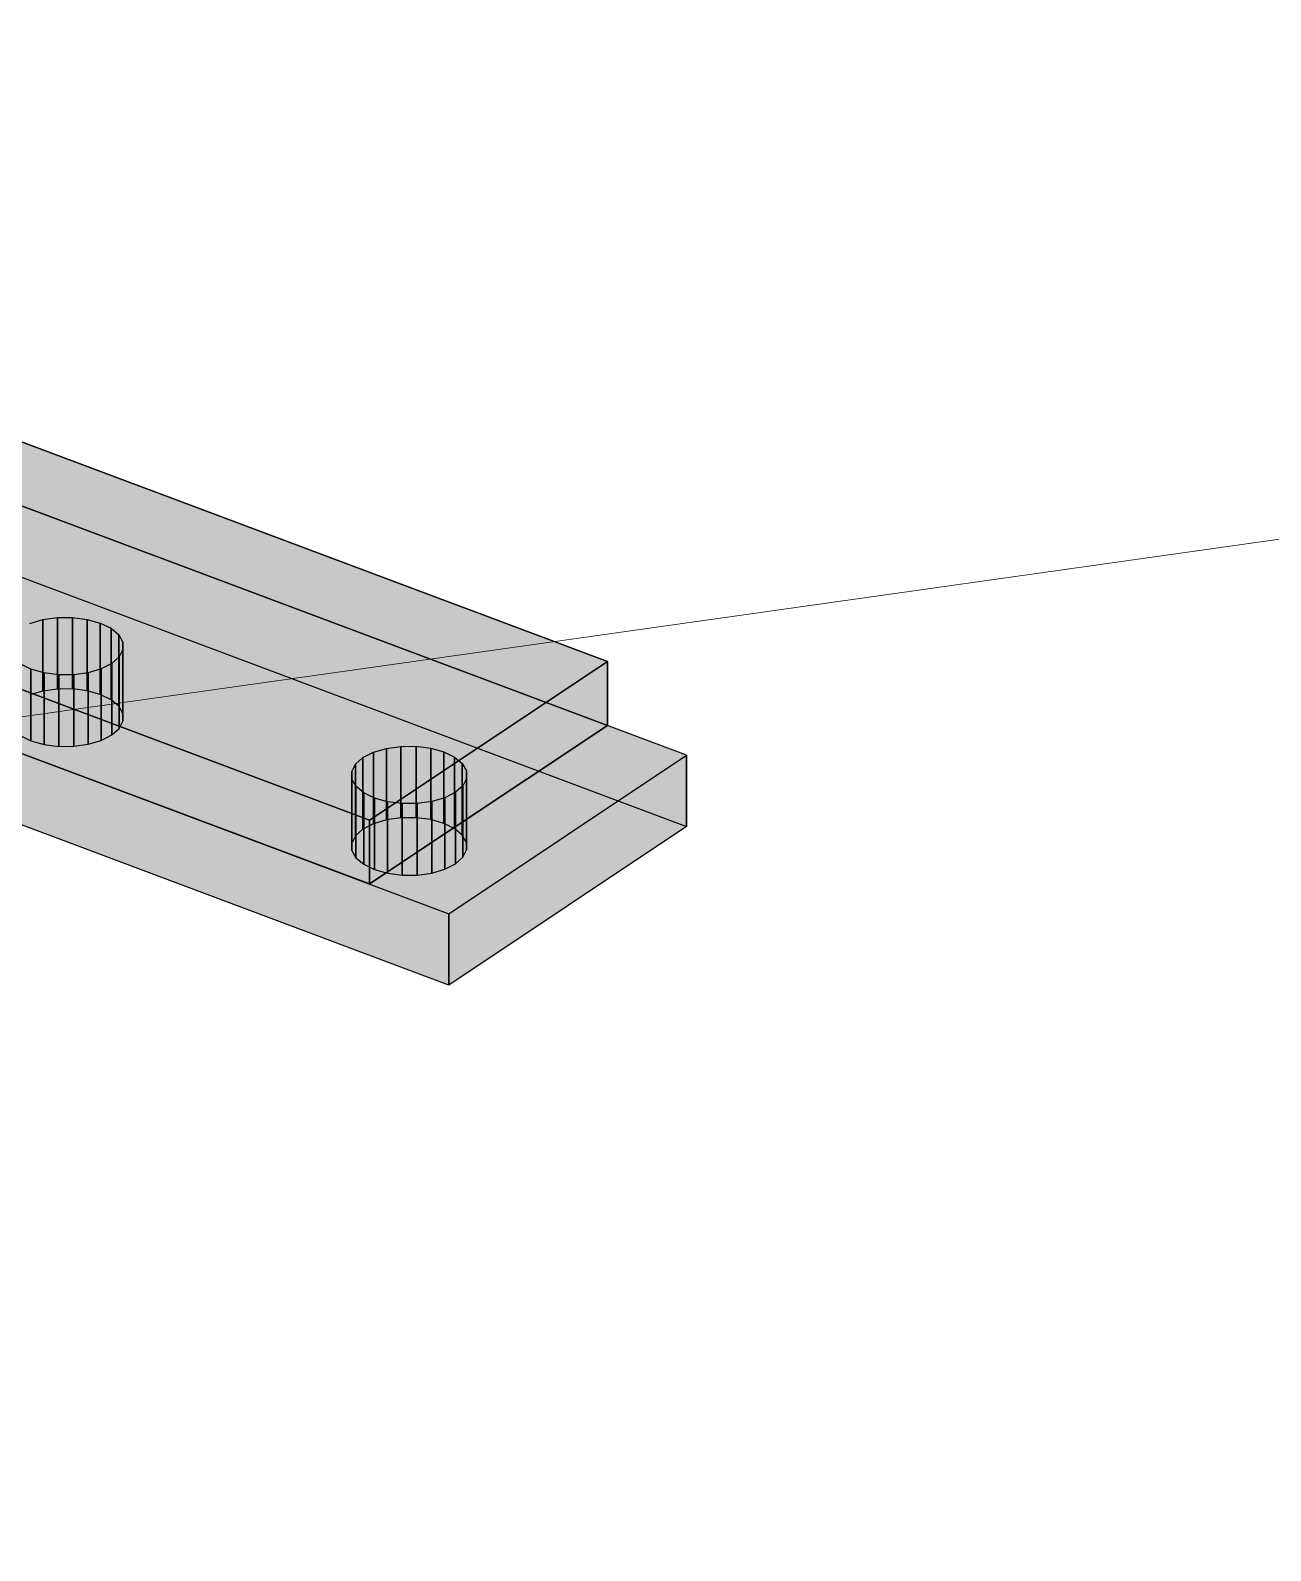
# Model space of a CAD drawing. Header units: millimetres. Extents: x 50 to 612415, y 2 to 4150.
# Drawn here: x 495574.8 to 495672.1, y 2331.4 to 2450.7 of the extents above; entities that cross this region are included whole.
import ezdxf

# ---------------------------------------------------------------- set-up
doc = ezdxf.new("R2010")
doc.units = ezdxf.units.MM
for name, color, linetype, lineweight in [('DIM', 7, 'Continuous', 13), ('HATCH', 8, 'Continuous', 9), ('OUTLINE', 7, 'Continuous', 25)]:
    doc.layers.add(name, color=color, linetype=linetype, lineweight=lineweight)

msp = doc.modelspace()

# ---------------------------------------------------------------- hatches: boundary and pattern name
at = {"layer": 'HATCH', "true_color": 0xb7bcc0}
for points in [[(495570.27, 2419.802), (495551.605, 2407.359), (495601.378, 2388.694)], [(495570.27, 2419.802), (495601.378, 2388.694), (495620.043, 2401.137)], [(495564.048, 2417.129), (495576.887, 2404.598), (495578.071, 2404.604)], [(495564.048, 2417.129), (495578.071, 2404.604), (495579.218, 2404.457)], [(495564.048, 2417.129), (495575.746, 2404.438), (495576.887, 2404.598)], [(495564.048, 2417.129), (495579.218, 2404.457), (495580.25, 2404.167)], [(495564.048, 2417.129), (495574.727, 2404.137), (495575.746, 2404.438)], [(495564.048, 2417.129), (495580.25, 2404.167), (495581.097, 2403.753)], [(495626.264, 2393.798), (495564.048, 2417.129), (495581.097, 2403.753)], [(495601.378, 2383.688), (495551.605, 2402.352), (495570.27, 2414.796)], [(495620.043, 2396.131), (495601.378, 2383.688), (495570.27, 2414.796)], [(495578.071, 2398.992), (495576.887, 2398.985), (495564.048, 2411.516)], [(495579.218, 2398.845), (495578.071, 2398.992), (495564.048, 2411.516)], [(495576.887, 2398.985), (495575.746, 2398.826), (495564.048, 2411.516)], [(495580.25, 2398.554), (495579.218, 2398.845), (495564.048, 2411.516)], [(495575.746, 2398.826), (495574.727, 2398.524), (495564.048, 2411.516)], [(495581.097, 2398.14), (495580.25, 2398.554), (495564.048, 2411.516)], [(495581.097, 2398.14), (495564.048, 2411.516), (495626.264, 2388.185)], [(495545.384, 2404.685), (495574.806, 2400.538), (495573.96, 2400.952)], [(495545.384, 2404.685), (495600.317, 2391.351), (495574.806, 2400.538)], [(495545.384, 2404.685), (495607.599, 2381.355), (495600.317, 2391.351)], [(495626.264, 2393.798), (495581.097, 2403.753), (495581.7, 2403.243)], [(495626.264, 2393.798), (495581.7, 2403.243), (495582.019, 2402.673)], [(495626.264, 2393.798), (495582.032, 2402.081), (495581.738, 2401.507)], [(495626.264, 2393.798), (495582.019, 2402.673), (495582.032, 2402.081)], [(495600.279, 2393.087), (495581.158, 2400.991), (495580.33, 2400.568)], [(495581.738, 2401.507), (495581.158, 2400.991), (495606.179, 2394.347)], [(495581.158, 2400.991), (495603.847, 2394.488), (495605.031, 2394.494)], [(495581.158, 2400.991), (495605.031, 2394.494), (495606.179, 2394.347)], [(495581.158, 2400.991), (495602.707, 2394.328), (495603.847, 2394.488)], [(495581.158, 2400.991), (495601.688, 2394.027), (495602.707, 2394.328)], [(495581.158, 2400.991), (495600.859, 2393.603), (495601.688, 2394.027)], [(495600.279, 2393.087), (495600.859, 2393.603), (495581.158, 2400.991)], [(495581.738, 2401.507), (495606.179, 2394.347), (495607.211, 2394.057)], [(495626.264, 2393.798), (495581.738, 2401.507), (495607.211, 2394.057)], [(495600.279, 2393.087), (495575.839, 2400.247), (495574.806, 2400.538)], [(495599.985, 2392.514), (495600.279, 2393.087), (495574.806, 2400.538)], [(495599.998, 2391.922), (495599.985, 2392.514), (495574.806, 2400.538)], [(495600.317, 2391.351), (495599.998, 2391.922), (495574.806, 2400.538)], [(495600.279, 2393.087), (495576.986, 2400.1), (495575.839, 2400.247)], [(495600.279, 2393.087), (495578.17, 2400.107), (495576.986, 2400.1)], [(495600.279, 2393.087), (495579.31, 2400.266), (495578.17, 2400.107)], [(495600.279, 2393.087), (495580.33, 2400.568), (495579.31, 2400.266)], [(495573.96, 2395.339), (495574.806, 2394.925), (495545.384, 2399.073)], [(495574.806, 2394.925), (495600.317, 2385.739), (495545.384, 2399.073)], [(495600.317, 2385.739), (495607.599, 2375.742), (495545.384, 2399.073)], [(495581.7, 2397.631), (495581.097, 2398.14), (495626.264, 2388.185)], [(495582.019, 2397.061), (495581.7, 2397.631), (495626.264, 2388.185)], [(495581.738, 2395.895), (495582.032, 2396.469), (495626.264, 2388.185)], [(495582.032, 2396.469), (495582.019, 2397.061), (495626.264, 2388.185)], [(495574.806, 2394.925), (495575.839, 2394.635), (495600.279, 2387.475)], [(495574.806, 2394.925), (495600.279, 2387.475), (495599.985, 2386.901)], [(495574.806, 2394.925), (495599.985, 2386.901), (495599.998, 2386.309)], [(495574.806, 2394.925), (495599.998, 2386.309), (495600.317, 2385.739)], [(495579.31, 2394.654), (495580.33, 2394.956), (495600.279, 2387.475)], [(495580.33, 2394.956), (495581.158, 2395.379), (495600.279, 2387.475)], [(495606.179, 2388.735), (495581.158, 2395.379), (495581.738, 2395.895)], [(495605.031, 2388.882), (495603.847, 2388.875), (495581.158, 2395.379)], [(495606.179, 2388.735), (495605.031, 2388.882), (495581.158, 2395.379)], [(495603.847, 2388.875), (495602.707, 2388.716), (495581.158, 2395.379)], [(495602.707, 2388.716), (495601.688, 2388.414), (495581.158, 2395.379)], [(495601.688, 2388.414), (495600.859, 2387.991), (495581.158, 2395.379)], [(495581.158, 2395.379), (495600.859, 2387.991), (495600.279, 2387.475)], [(495607.211, 2388.444), (495606.179, 2388.735), (495581.738, 2395.895)], [(495607.211, 2388.444), (495581.738, 2395.895), (495626.264, 2388.185)], [(495575.839, 2394.635), (495576.986, 2394.488), (495600.279, 2387.475)], [(495576.986, 2394.488), (495578.17, 2394.494), (495600.279, 2387.475)], [(495578.17, 2394.494), (495579.31, 2394.654), (495600.279, 2387.475)], [(495626.264, 2393.798), (495607.29, 2390.458), (495606.271, 2390.156)], [(495607.599, 2381.355), (495626.264, 2393.798), (495606.271, 2390.156)], [(495626.264, 2393.798), (495607.211, 2394.057), (495608.057, 2393.643)], [(495626.264, 2393.798), (495608.118, 2390.881), (495607.29, 2390.458)], [(495626.264, 2393.798), (495608.057, 2393.643), (495608.661, 2393.133)], [(495626.264, 2393.798), (495608.699, 2391.397), (495608.118, 2390.881)], [(495626.264, 2393.798), (495608.661, 2393.133), (495608.98, 2392.563)], [(495626.264, 2393.798), (495608.993, 2391.971), (495608.699, 2391.397)], [(495626.264, 2393.798), (495608.98, 2392.563), (495608.993, 2391.971)], [(495607.599, 2381.355), (495600.92, 2390.842), (495600.317, 2391.351)], [(495607.599, 2381.355), (495601.767, 2390.428), (495600.92, 2390.842)], [(495607.599, 2381.355), (495602.799, 2390.137), (495601.767, 2390.428)], [(495607.599, 2381.355), (495603.946, 2389.99), (495602.799, 2390.137)], [(495607.599, 2381.355), (495605.13, 2389.997), (495603.946, 2389.99)], [(495607.599, 2381.355), (495606.271, 2390.156), (495605.13, 2389.997)], [(495606.271, 2384.544), (495607.29, 2384.846), (495626.264, 2388.185)], [(495606.271, 2384.544), (495626.264, 2388.185), (495607.599, 2375.742)], [(495608.057, 2388.03), (495607.211, 2388.444), (495626.264, 2388.185)], [(495607.29, 2384.846), (495608.118, 2385.269), (495626.264, 2388.185)], [(495608.661, 2387.521), (495608.057, 2388.03), (495626.264, 2388.185)], [(495608.118, 2385.269), (495608.699, 2385.785), (495626.264, 2388.185)], [(495608.98, 2386.951), (495608.661, 2387.521), (495626.264, 2388.185)], [(495608.699, 2385.785), (495608.993, 2386.358), (495626.264, 2388.185)], [(495608.993, 2386.358), (495608.98, 2386.951), (495626.264, 2388.185)], [(495600.317, 2385.739), (495600.92, 2385.229), (495607.599, 2375.742)], [(495600.92, 2385.229), (495601.767, 2384.815), (495607.599, 2375.742)], [(495601.767, 2384.815), (495602.799, 2384.525), (495607.599, 2375.742)], [(495602.799, 2384.525), (495603.946, 2384.378), (495607.599, 2375.742)], [(495603.946, 2384.378), (495605.13, 2384.384), (495607.599, 2375.742)], [(495605.13, 2384.384), (495606.271, 2384.544), (495607.599, 2375.742)]]:
    msp.add_hatch(color=9, dxfattribs=at).paths.add_polyline_path(points)
at = {"layer": 'HATCH', "true_color": 0xacb1b5}
for points in [[(495620.043, 2396.131), (495570.27, 2414.796), (495570.27, 2419.802), (495620.043, 2401.137)], [(495564.048, 2411.516), (495626.264, 2388.185), (495626.264, 2393.798), (495564.048, 2417.129)], [(495551.605, 2402.352), (495601.378, 2383.688), (495601.378, 2388.694), (495551.605, 2407.359)], [(495607.599, 2375.742), (495545.384, 2399.073), (495545.384, 2404.685), (495607.599, 2381.355)]]:
    msp.add_hatch(color=253, dxfattribs=at).paths.add_polyline_path(points)
at = {"layer": 'HATCH', "true_color": 0xadb2b6}
for points in [[(495575.746, 2398.826), (495574.727, 2398.524), (495574.727, 2404.137), (495575.746, 2404.438)], [(495580.25, 2398.554), (495579.218, 2398.845), (495579.218, 2404.457), (495580.25, 2404.167)], [(495574.806, 2394.925), (495575.839, 2394.635), (495575.839, 2400.247), (495574.806, 2400.538)], [(495579.31, 2394.654), (495580.33, 2394.956), (495580.33, 2400.568), (495579.31, 2400.266)], [(495602.707, 2388.716), (495601.688, 2388.414), (495601.688, 2394.027), (495602.707, 2394.328)], [(495607.211, 2388.444), (495606.179, 2388.735), (495606.179, 2394.347), (495607.211, 2394.057)], [(495601.767, 2384.815), (495602.799, 2384.525), (495602.799, 2390.137), (495601.767, 2390.428)], [(495606.271, 2384.544), (495607.29, 2384.846), (495607.29, 2390.458), (495606.271, 2390.156)]]:
    msp.add_hatch(color=253, dxfattribs=at).paths.add_polyline_path(points)
at = {"layer": 'HATCH', "true_color": 0xaeb3b7}
for points in [[(495576.887, 2398.985), (495575.746, 2398.826), (495575.746, 2404.438), (495576.887, 2404.598)], [(495579.218, 2398.845), (495578.071, 2398.992), (495578.071, 2404.604), (495579.218, 2404.457)], [(495575.839, 2394.635), (495576.986, 2394.488), (495576.986, 2400.1), (495575.839, 2400.247)], [(495578.17, 2394.494), (495579.31, 2394.654), (495579.31, 2400.266), (495578.17, 2400.107)], [(495603.847, 2388.875), (495602.707, 2388.716), (495602.707, 2394.328), (495603.847, 2394.488)], [(495606.179, 2388.735), (495605.031, 2388.882), (495605.031, 2394.494), (495606.179, 2394.347)], [(495602.799, 2384.525), (495603.946, 2384.378), (495603.946, 2389.99), (495602.799, 2390.137)], [(495605.13, 2384.384), (495606.271, 2384.544), (495606.271, 2390.156), (495605.13, 2389.997)]]:
    msp.add_hatch(color=253, dxfattribs=at).paths.add_polyline_path(points)
at = {"layer": 'HATCH', "true_color": 0xaeb4b7}
for points in [[(495578.071, 2398.992), (495576.887, 2398.985), (495576.887, 2404.598), (495578.071, 2404.604)], [(495576.986, 2394.488), (495578.17, 2394.494), (495578.17, 2400.107), (495576.986, 2400.1)], [(495605.031, 2388.882), (495603.847, 2388.875), (495603.847, 2394.488), (495605.031, 2394.494)], [(495603.946, 2384.378), (495605.13, 2384.384), (495605.13, 2389.997), (495603.946, 2389.99)]]:
    msp.add_hatch(color=253, dxfattribs=at).paths.add_polyline_path(points)
at = {"layer": 'HATCH', "true_color": 0xabb0b4}
for points in [[(495581.097, 2398.14), (495580.25, 2398.554), (495580.25, 2404.167), (495581.097, 2403.753)], [(495573.96, 2395.339), (495574.806, 2394.925), (495574.806, 2400.538), (495573.96, 2400.952)], [(495580.33, 2394.956), (495581.158, 2395.379), (495581.158, 2400.991), (495580.33, 2400.568)], [(495601.688, 2388.414), (495600.859, 2387.991), (495600.859, 2393.603), (495601.688, 2394.027)], [(495608.057, 2388.03), (495607.211, 2388.444), (495607.211, 2394.057), (495608.057, 2393.643)], [(495600.92, 2385.229), (495601.767, 2384.815), (495601.767, 2390.428), (495600.92, 2390.842)], [(495607.29, 2384.846), (495608.118, 2385.269), (495608.118, 2390.881), (495607.29, 2390.458)]]:
    msp.add_hatch(color=253, dxfattribs=at).paths.add_polyline_path(points)
at = {"layer": 'HATCH', "true_color": 0xa9aeb1}
for points in [[(495581.7, 2397.631), (495581.097, 2398.14), (495581.097, 2403.753), (495581.7, 2403.243)], [(495608.661, 2387.521), (495608.057, 2388.03), (495608.057, 2393.643), (495608.661, 2393.133)], [(495600.317, 2385.739), (495600.92, 2385.229), (495600.92, 2390.842), (495600.317, 2391.351)]]:
    msp.add_hatch(color=253, dxfattribs=at).paths.add_polyline_path(points)
at = {"layer": 'HATCH', "true_color": 0xa6abae}
for points in [[(495582.019, 2397.061), (495581.7, 2397.631), (495581.7, 2403.243), (495582.019, 2402.673)], [(495581.738, 2395.895), (495582.032, 2396.469), (495582.032, 2402.081), (495581.738, 2401.507)], [(495600.279, 2387.475), (495599.985, 2386.901), (495599.985, 2392.514), (495600.279, 2393.087)], [(495608.98, 2386.951), (495608.661, 2387.521), (495608.661, 2393.133), (495608.98, 2392.563)], [(495599.998, 2386.309), (495600.317, 2385.739), (495600.317, 2391.351), (495599.998, 2391.922)], [(495608.699, 2385.785), (495608.993, 2386.358), (495608.993, 2391.971), (495608.699, 2391.397)]]:
    msp.add_hatch(color=253, dxfattribs=at).paths.add_polyline_path(points)
at = {"layer": 'HATCH', "true_color": 0xa3a8ab}
for points in [[(495582.032, 2396.469), (495582.019, 2397.061), (495582.019, 2402.673), (495582.032, 2402.081)], [(495599.985, 2386.901), (495599.998, 2386.309), (495599.998, 2391.922), (495599.985, 2392.514)], [(495608.993, 2386.358), (495608.98, 2386.951), (495608.98, 2392.563), (495608.993, 2391.971)]]:
    msp.add_hatch(color=253, dxfattribs=at).paths.add_polyline_path(points)
at = {"layer": 'HATCH', "true_color": 0xa8aeb1}
for points in [[(495581.158, 2395.379), (495581.738, 2395.895), (495581.738, 2401.507), (495581.158, 2400.991)], [(495600.859, 2387.991), (495600.279, 2387.475), (495600.279, 2393.087), (495600.859, 2393.603)], [(495608.118, 2385.269), (495608.699, 2385.785), (495608.699, 2391.397), (495608.118, 2390.881)]]:
    msp.add_hatch(color=253, dxfattribs=at).paths.add_polyline_path(points)
at = {"layer": 'HATCH', "true_color": 0xaaafb2}
for points in [[(495601.378, 2383.688), (495620.043, 2396.131), (495620.043, 2401.137), (495601.378, 2388.694)], [(495626.264, 2388.185), (495607.599, 2375.742), (495607.599, 2381.355), (495626.264, 2393.798)]]:
    msp.add_hatch(color=253, dxfattribs=at).paths.add_polyline_path(points)

# ---------------------------------------------------------------- linework, layer by layer
at = {"layer": 'DIM'}
msp.add_lwpolyline([(493949.545, 2167.305), (496800, 2570), (496900, 2570)], dxfattribs=at)
at = {"layer": 'OUTLINE', "color": 139, "true_color": 0x42544a}
for p, q in [((495570.27, 2419.802), (495620.043, 2401.137)), ((495620.043, 2401.137), (495570.27, 2419.802)), ((495626.264, 2393.798), (495564.048, 2417.129)), ((495626.264, 2393.798), (495564.048, 2417.129)), ((495620.043, 2396.131), (495570.27, 2414.796)), ((495570.27, 2414.796), (495620.043, 2396.131)), ((495564.048, 2411.516), (495626.264, 2388.185)), ((495564.048, 2411.516), (495626.264, 2388.185)), ((495551.605, 2407.359), (495601.378, 2388.694)), ((495601.378, 2388.694), (495551.605, 2407.359)), ((495545.384, 2404.685), (495607.599, 2381.355)), ((495545.384, 2404.685), (495607.599, 2381.355)), ((495574.727, 2404.137), (495575.746, 2404.438)), ((495574.727, 2404.137), (495575.746, 2404.438)), ((495575.746, 2404.438), (495576.887, 2404.598)), ((495575.746, 2404.438), (495576.887, 2404.598)), ((495575.746, 2398.826), (495575.746, 2404.438)), ((495575.746, 2404.438), (495575.746, 2398.826)), ((495576.887, 2404.598), (495578.071, 2404.604)), ((495576.887, 2404.598), (495578.071, 2404.604)), ((495576.887, 2398.985), (495576.887, 2404.598)), ((495576.887, 2404.598), (495576.887, 2398.985)), ((495578.071, 2404.604), (495579.218, 2404.457)), ((495578.071, 2404.604), (495578.071, 2398.992)), ((495578.071, 2398.992), (495578.071, 2404.604)), ((495578.071, 2404.604), (495579.218, 2404.457)), ((495579.218, 2404.457), (495580.25, 2404.167)), ((495579.218, 2404.457), (495579.218, 2398.845)), ((495579.218, 2398.845), (495579.218, 2404.457)), ((495579.218, 2404.457), (495580.25, 2404.167)), ((495580.25, 2404.167), (495581.097, 2403.753)), ((495580.25, 2404.167), (495580.25, 2398.554)), ((495580.25, 2398.554), (495580.25, 2404.167)), ((495580.25, 2404.167), (495581.097, 2403.753)), ((495581.097, 2403.753), (495581.097, 2398.14)), ((495581.097, 2398.14), (495581.097, 2403.753)), ((495581.097, 2403.753), (495581.7, 2403.243)), ((495581.097, 2403.753), (495581.7, 2403.243)), ((495581.7, 2403.243), (495581.7, 2397.631)), ((495581.7, 2397.631), (495581.7, 2403.243)), ((495581.7, 2403.243), (495582.019, 2402.673)), ((495581.7, 2403.243), (495582.019, 2402.673)), ((495601.378, 2383.688), (495551.605, 2402.352)), ((495551.605, 2402.352), (495601.378, 2383.688)), ((495582.032, 2402.081), (495581.738, 2401.507)), ((495582.032, 2402.081), (495581.738, 2401.507)), ((495582.019, 2402.673), (495582.019, 2397.061)), ((495582.019, 2397.061), (495582.019, 2402.673)), ((495582.019, 2402.673), (495582.032, 2402.081)), ((495582.019, 2402.673), (495582.032, 2402.081)), ((495582.032, 2402.081), (495582.032, 2396.469)), ((495582.032, 2396.469), (495582.032, 2402.081)), ((495574.806, 2400.538), (495573.96, 2400.952)), ((495574.806, 2400.538), (495573.96, 2400.952)), ((495581.158, 2400.991), (495580.33, 2400.568)), ((495581.158, 2400.991), (495580.33, 2400.568)), ((495581.738, 2401.507), (495581.158, 2400.991)), ((495581.738, 2401.507), (495581.158, 2400.991)), ((495581.158, 2400.991), (495581.158, 2395.379)), ((495581.158, 2395.379), (495581.158, 2400.991)), ((495581.738, 2401.507), (495581.738, 2395.895)), ((495581.738, 2395.895), (495581.738, 2401.507)), ((495601.378, 2388.694), (495620.043, 2401.137)), ((495620.043, 2401.137), (495601.378, 2388.694)), ((495620.043, 2401.137), (495620.043, 2396.131)), ((495620.043, 2396.131), (495620.043, 2401.137)), ((495574.806, 2394.925), (495574.806, 2400.538)), ((495575.839, 2400.247), (495574.806, 2400.538)), ((495574.806, 2400.538), (495574.806, 2394.925)), ((495575.839, 2400.247), (495574.806, 2400.538)), ((495575.839, 2394.635), (495575.839, 2400.247)), ((495576.986, 2400.1), (495575.839, 2400.247)), ((495575.839, 2400.247), (495575.839, 2394.635)), ((495576.986, 2400.1), (495575.839, 2400.247)), ((495578.17, 2400.107), (495576.986, 2400.1)), ((495578.17, 2400.107), (495576.986, 2400.1)), ((495576.986, 2394.488), (495576.986, 2400.1)), ((495576.986, 2400.1), (495576.986, 2394.488)), ((495579.31, 2400.266), (495578.17, 2400.107)), ((495579.31, 2400.266), (495578.17, 2400.107)), ((495578.17, 2400.107), (495578.17, 2394.494)), ((495578.17, 2394.494), (495578.17, 2400.107)), ((495580.33, 2400.568), (495579.31, 2400.266)), ((495580.33, 2400.568), (495579.31, 2400.266)), ((495579.31, 2400.266), (495579.31, 2394.654)), ((495579.31, 2394.654), (495579.31, 2400.266)), ((495580.33, 2400.568), (495580.33, 2394.956)), ((495580.33, 2394.956), (495580.33, 2400.568)), ((495607.599, 2375.742), (495545.384, 2399.073)), ((495607.599, 2375.742), (495545.384, 2399.073)), ((495575.746, 2398.826), (495574.727, 2398.524)), ((495575.746, 2398.826), (495574.727, 2398.524)), ((495576.887, 2398.985), (495575.746, 2398.826)), ((495576.887, 2398.985), (495575.746, 2398.826)), ((495578.071, 2398.992), (495576.887, 2398.985)), ((495578.071, 2398.992), (495576.887, 2398.985)), ((495579.218, 2398.845), (495578.071, 2398.992)), ((495579.218, 2398.845), (495578.071, 2398.992)), ((495580.25, 2398.554), (495579.218, 2398.845)), ((495580.25, 2398.554), (495579.218, 2398.845)), ((495581.097, 2398.14), (495580.25, 2398.554)), ((495581.097, 2398.14), (495580.25, 2398.554)), ((495581.7, 2397.631), (495581.097, 2398.14)), ((495581.7, 2397.631), (495581.097, 2398.14)), ((495582.019, 2397.061), (495581.7, 2397.631)), ((495582.019, 2397.061), (495581.7, 2397.631)), ((495581.738, 2395.895), (495582.032, 2396.469)), ((495581.738, 2395.895), (495582.032, 2396.469)), ((495582.032, 2396.469), (495582.019, 2397.061)), ((495582.032, 2396.469), (495582.019, 2397.061)), ((495620.043, 2396.131), (495601.378, 2383.688)), ((495601.378, 2383.688), (495620.043, 2396.131)), ((495573.96, 2395.339), (495574.806, 2394.925)), ((495573.96, 2395.339), (495574.806, 2394.925)), ((495574.806, 2394.925), (495575.839, 2394.635)), ((495574.806, 2394.925), (495575.839, 2394.635)), ((495579.31, 2394.654), (495580.33, 2394.956)), ((495579.31, 2394.654), (495580.33, 2394.956)), ((495580.33, 2394.956), (495581.158, 2395.379)), ((495580.33, 2394.956), (495581.158, 2395.379)), ((495581.158, 2395.379), (495581.738, 2395.895)), ((495581.158, 2395.379), (495581.738, 2395.895)), ((495575.839, 2394.635), (495576.986, 2394.488)), ((495575.839, 2394.635), (495576.986, 2394.488)), ((495576.986, 2394.488), (495578.17, 2394.494)), ((495576.986, 2394.488), (495578.17, 2394.494)), ((495578.17, 2394.494), (495579.31, 2394.654)), ((495578.17, 2394.494), (495579.31, 2394.654)), ((495600.279, 2393.087), (495600.859, 2393.603)), ((495600.279, 2393.087), (495600.859, 2393.603)), ((495600.859, 2393.603), (495601.688, 2394.027)), ((495600.859, 2393.603), (495601.688, 2394.027)), ((495600.859, 2387.991), (495600.859, 2393.603)), ((495600.859, 2393.603), (495600.859, 2387.991)), ((495601.688, 2394.027), (495602.707, 2394.328)), ((495601.688, 2394.027), (495602.707, 2394.328)), ((495601.688, 2388.414), (495601.688, 2394.027)), ((495601.688, 2394.027), (495601.688, 2388.414)), ((495602.707, 2394.328), (495603.847, 2394.488)), ((495602.707, 2394.328), (495603.847, 2394.488)), ((495602.707, 2388.716), (495602.707, 2394.328)), ((495602.707, 2394.328), (495602.707, 2388.716)), ((495603.847, 2394.488), (495605.031, 2394.494)), ((495603.847, 2394.488), (495605.031, 2394.494)), ((495603.847, 2388.875), (495603.847, 2394.488)), ((495603.847, 2394.488), (495603.847, 2388.875)), ((495605.031, 2394.494), (495606.179, 2394.347)), ((495605.031, 2394.494), (495605.031, 2388.882)), ((495605.031, 2388.882), (495605.031, 2394.494)), ((495605.031, 2394.494), (495606.179, 2394.347)), ((495606.179, 2394.347), (495607.211, 2394.057)), ((495606.179, 2394.347), (495606.179, 2388.735)), ((495606.179, 2388.735), (495606.179, 2394.347)), ((495606.179, 2394.347), (495607.211, 2394.057)), ((495607.211, 2394.057), (495607.211, 2388.444)), ((495607.211, 2388.444), (495607.211, 2394.057)), ((495607.211, 2394.057), (495608.057, 2393.643)), ((495607.211, 2394.057), (495608.057, 2393.643)), ((495607.599, 2381.355), (495626.264, 2393.798)), ((495607.599, 2381.355), (495626.264, 2393.798)), ((495608.057, 2393.643), (495608.057, 2388.03)), ((495608.057, 2388.03), (495608.057, 2393.643)), ((495608.057, 2393.643), (495608.661, 2393.133)), ((495608.057, 2393.643), (495608.661, 2393.133)), ((495626.264, 2388.185), (495626.264, 2393.798)), ((495626.264, 2393.798), (495626.264, 2388.185)), ((495599.985, 2392.514), (495600.279, 2393.087)), ((495599.985, 2392.514), (495600.279, 2393.087)), ((495599.998, 2391.922), (495599.985, 2392.514)), ((495599.985, 2386.901), (495599.985, 2392.514)), ((495599.998, 2391.922), (495599.985, 2392.514)), ((495599.985, 2392.514), (495599.985, 2386.901)), ((495600.279, 2387.475), (495600.279, 2393.087)), ((495600.279, 2393.087), (495600.279, 2387.475)), ((495608.661, 2393.133), (495608.661, 2387.521)), ((495608.661, 2387.521), (495608.661, 2393.133)), ((495608.661, 2393.133), (495608.98, 2392.563)), ((495608.661, 2393.133), (495608.98, 2392.563)), ((495608.98, 2392.563), (495608.98, 2386.951)), ((495608.98, 2386.951), (495608.98, 2392.563)), ((495608.98, 2392.563), (495608.993, 2391.971)), ((495608.98, 2392.563), (495608.993, 2391.971)), ((495600.317, 2391.351), (495599.998, 2391.922)), ((495599.998, 2386.309), (495599.998, 2391.922)), ((495600.317, 2391.351), (495599.998, 2391.922)), ((495599.998, 2391.922), (495599.998, 2386.309)), ((495600.317, 2385.739), (495600.317, 2391.351)), ((495600.92, 2390.842), (495600.317, 2391.351)), ((495600.317, 2391.351), (495600.317, 2385.739)), ((495600.92, 2390.842), (495600.317, 2391.351)), ((495608.699, 2391.397), (495608.118, 2390.881)), ((495608.699, 2391.397), (495608.118, 2390.881)), ((495608.993, 2391.971), (495608.699, 2391.397)), ((495608.993, 2391.971), (495608.699, 2391.397)), ((495608.699, 2391.397), (495608.699, 2385.785)), ((495608.699, 2385.785), (495608.699, 2391.397)), ((495608.993, 2391.971), (495608.993, 2386.358)), ((495608.993, 2386.358), (495608.993, 2391.971)), ((495600.92, 2385.229), (495600.92, 2390.842)), ((495601.767, 2390.428), (495600.92, 2390.842)), ((495600.92, 2390.842), (495600.92, 2385.229)), ((495601.767, 2390.428), (495600.92, 2390.842)), ((495601.767, 2384.815), (495601.767, 2390.428)), ((495602.799, 2390.137), (495601.767, 2390.428)), ((495601.767, 2390.428), (495601.767, 2384.815)), ((495602.799, 2390.137), (495601.767, 2390.428)), ((495602.799, 2384.525), (495602.799, 2390.137)), ((495603.946, 2389.99), (495602.799, 2390.137)), ((495602.799, 2390.137), (495602.799, 2384.525)), ((495603.946, 2389.99), (495602.799, 2390.137)), ((495605.13, 2389.997), (495603.946, 2389.99)), ((495605.13, 2389.997), (495603.946, 2389.99)), ((495603.946, 2384.378), (495603.946, 2389.99)), ((495603.946, 2389.99), (495603.946, 2384.378)), ((495606.271, 2390.156), (495605.13, 2389.997)), ((495606.271, 2390.156), (495605.13, 2389.997)), ((495605.13, 2389.997), (495605.13, 2384.384)), ((495605.13, 2384.384), (495605.13, 2389.997)), ((495607.29, 2390.458), (495606.271, 2390.156)), ((495607.29, 2390.458), (495606.271, 2390.156)), ((495606.271, 2390.156), (495606.271, 2384.544)), ((495606.271, 2384.544), (495606.271, 2390.156)), ((495608.118, 2390.881), (495607.29, 2390.458)), ((495608.118, 2390.881), (495607.29, 2390.458)), ((495607.29, 2390.458), (495607.29, 2384.846)), ((495607.29, 2384.846), (495607.29, 2390.458)), ((495608.118, 2390.881), (495608.118, 2385.269)), ((495608.118, 2385.269), (495608.118, 2390.881)), ((495603.847, 2388.875), (495602.707, 2388.716)), ((495603.847, 2388.875), (495602.707, 2388.716)), ((495605.031, 2388.882), (495603.847, 2388.875)), ((495605.031, 2388.882), (495603.847, 2388.875)), ((495606.179, 2388.735), (495605.031, 2388.882)), ((495606.179, 2388.735), (495605.031, 2388.882)), ((495600.859, 2387.991), (495600.279, 2387.475)), ((495600.859, 2387.991), (495600.279, 2387.475)), ((495601.688, 2388.414), (495600.859, 2387.991)), ((495601.688, 2388.414), (495600.859, 2387.991)), ((495601.378, 2383.688), (495601.378, 2388.694)), ((495601.378, 2388.694), (495601.378, 2383.688)), ((495602.707, 2388.716), (495601.688, 2388.414)), ((495602.707, 2388.716), (495601.688, 2388.414)), ((495607.211, 2388.444), (495606.179, 2388.735)), ((495607.211, 2388.444), (495606.179, 2388.735)), ((495608.057, 2388.03), (495607.211, 2388.444)), ((495608.057, 2388.03), (495607.211, 2388.444)), ((495626.264, 2388.185), (495607.599, 2375.742)), ((495626.264, 2388.185), (495607.599, 2375.742)), ((495608.661, 2387.521), (495608.057, 2388.03)), ((495608.661, 2387.521), (495608.057, 2388.03)), ((495600.279, 2387.475), (495599.985, 2386.901)), ((495600.279, 2387.475), (495599.985, 2386.901)), ((495599.985, 2386.901), (495599.998, 2386.309)), ((495599.985, 2386.901), (495599.998, 2386.309)), ((495608.98, 2386.951), (495608.661, 2387.521)), ((495608.98, 2386.951), (495608.661, 2387.521)), ((495608.993, 2386.358), (495608.98, 2386.951)), ((495608.993, 2386.358), (495608.98, 2386.951)), ((495599.998, 2386.309), (495600.317, 2385.739)), ((495599.998, 2386.309), (495600.317, 2385.739)), ((495600.317, 2385.739), (495600.92, 2385.229)), ((495600.317, 2385.739), (495600.92, 2385.229)), ((495600.92, 2385.229), (495601.767, 2384.815)), ((495600.92, 2385.229), (495601.767, 2384.815)), ((495607.29, 2384.846), (495608.118, 2385.269)), ((495607.29, 2384.846), (495608.118, 2385.269)), ((495608.118, 2385.269), (495608.699, 2385.785)), ((495608.118, 2385.269), (495608.699, 2385.785)), ((495608.699, 2385.785), (495608.993, 2386.358)), ((495608.699, 2385.785), (495608.993, 2386.358)), ((495601.767, 2384.815), (495602.799, 2384.525)), ((495601.767, 2384.815), (495602.799, 2384.525)), ((495602.799, 2384.525), (495603.946, 2384.378)), ((495602.799, 2384.525), (495603.946, 2384.378)), ((495603.946, 2384.378), (495605.13, 2384.384)), ((495603.946, 2384.378), (495605.13, 2384.384)), ((495605.13, 2384.384), (495606.271, 2384.544)), ((495605.13, 2384.384), (495606.271, 2384.544)), ((495606.271, 2384.544), (495607.29, 2384.846)), ((495606.271, 2384.544), (495607.29, 2384.846)), ((495607.599, 2381.355), (495607.599, 2375.742)), ((495607.599, 2375.742), (495607.599, 2381.355))]:
    msp.add_line(p, q, dxfattribs=at)

doc.saveas('drawing.dxf')
